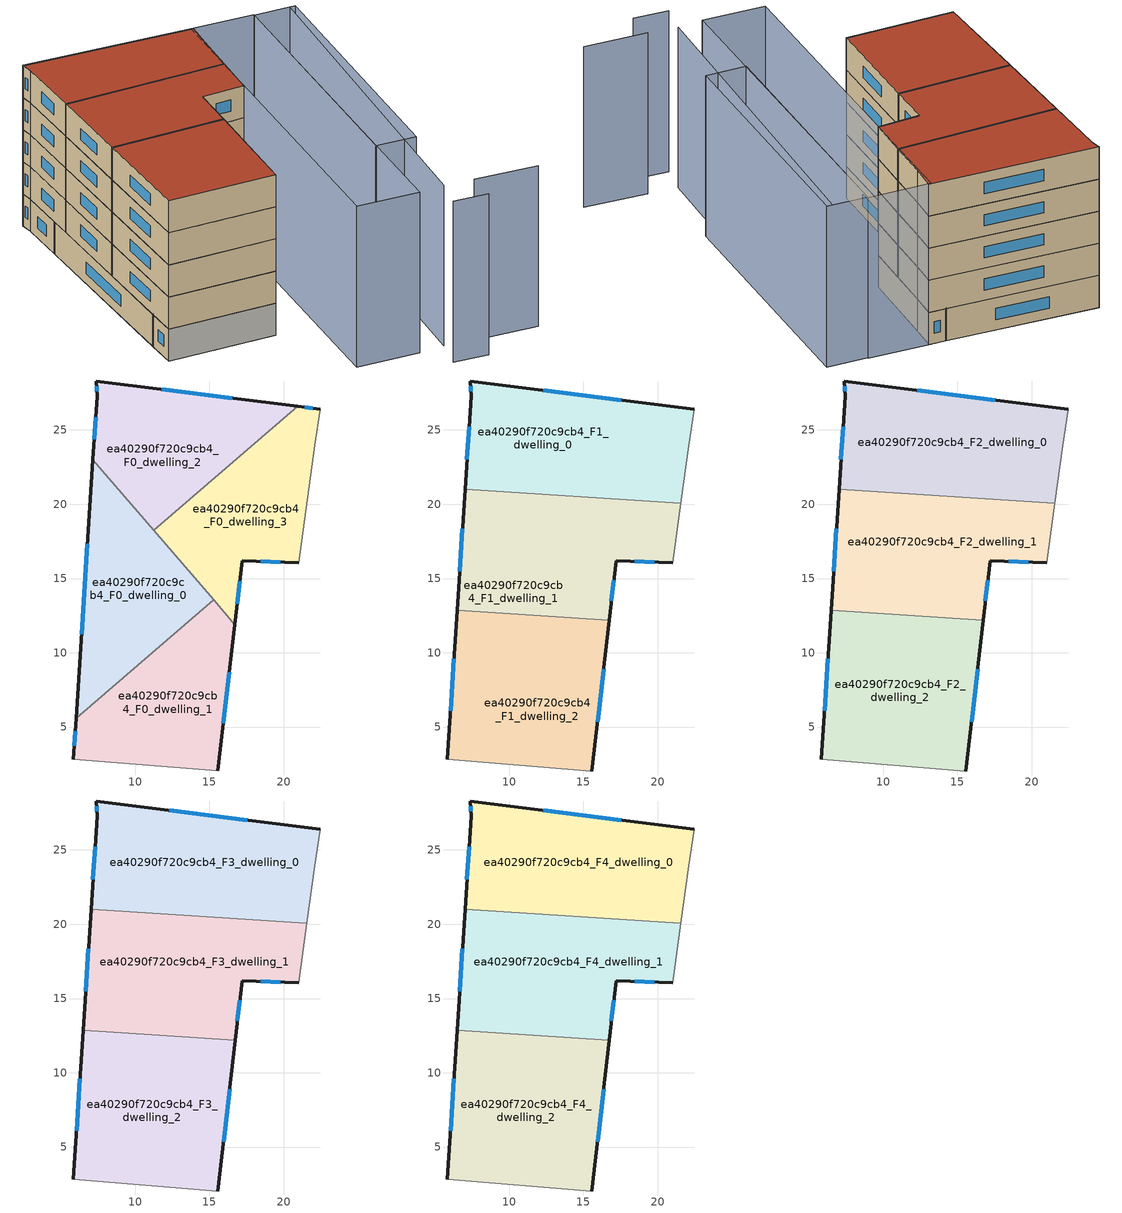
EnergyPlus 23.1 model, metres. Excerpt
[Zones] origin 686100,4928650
ea40290f720c9cb4_F0_dwelling_0
 floor ground (EU_floor_Construction): 15.28,13.56 7.16,23 6.03,5.61 z0
 wall outside (EU_wall_Construction): 6.03,5.61 7.16,23 z0:3
 wall to ea40290f720c9cb4_F0_dwelling_1 (EU_wall_Construction): 15.28,13.56 6.03,5.61 z0:3
 wall to ea40290f720c9cb4_F0_dwelling_2 (EU_wall_Construction): 7.16,23 11.25,18.25 z0:3
 wall to ea40290f720c9cb4_F0_dwelling_3 (EU_wall_Construction): 11.25,18.25 15.28,13.56 z0:3
 window (EU_Window_Construction): 6.4,11.26 6.79,17.34 z0.98:2.02
ea40290f720c9cb4_F0_dwelling_1
 floor ground (EU_floor_Construction): 15.58,2.05 16.71,11.9 15.28,13.56 6.03,5.61 5.85,2.85 z0
 wall outside (EU_wall_Construction): 16.71,11.9 15.58,2.05 / 5.85,2.85 6.03,5.61 z0:3
 wall adiabatic (EU_wall_Construction): 15.58,2.05 5.85,2.85 z0:3
 wall to ea40290f720c9cb4_F0_dwelling_3 (EU_wall_Construction): 15.28,13.56 16.71,11.9 z0:3
 window (EU_Window_Construction): 16.34,8.7 15.95,5.25 / 5.91,3.74 5.97,4.71 z0.98:2.02
ea40290f720c9cb4_F0_dwelling_2
 floor ground (EU_floor_Construction): 20.94,26.58 7.4,28.3 7.44,27.26 7.16,23 11.25,18.25 z0
 wall outside (EU_wall_Construction): 7.16,23 7.44,27.26 7.4,28.3 20.94,26.58 z0:3
 wall to ea40290f720c9cb4_F0_dwelling_3 (EU_wall_Construction): 20.94,26.58 11.25,18.25 z0:3
 window (EU_Window_Construction): 7.25,24.38 7.35,25.87 / 7.43,27.59 7.41,27.96 / 11.8,27.74 16.54,27.14 z0.98:2.02
ea40290f720c9cb4_F0_dwelling_3
 floor ground (EU_floor_Construction): 21.03,16.07 22.09,23.96 22.45,26.39 20.94,26.58 11.25,18.25 16.71,11.9 17.2,16.21 z0
 wall outside (EU_wall_Construction): 21.03,16.07 17.2,16.21 16.71,11.9 / 20.94,26.58 22.45,26.39 z0:3
 wall adiabatic (EU_wall_Construction): 22.45,26.39 22.09,23.96 21.03,16.07 z0:3
 window (EU_Window_Construction): 19.78,16.11 18.45,16.16 / 17.04,14.81 16.87,13.3 / 21.43,26.52 21.96,26.46 z0.98:2.02
ea40290f720c9cb4_F1_dwelling_0
 floor to ea40290f720c9cb4_F0_dwelling_2 (EU_floor_Construction): 20.94,26.58 7.4,28.29 7.44,27.26 7.16,23 8.99,20.88 13.94,20.56 z3
 floor to ea40290f720c9cb4_F0_dwelling_0 (EU_floor_Construction): 8.99,20.88 7.16,23 7.03,21 z3
 floor to ea40290f720c9cb4_F0_dwelling_3 (EU_floor_Construction): 21.57,20.06 22.09,23.96 22.45,26.39 20.94,26.58 13.94,20.56 z3
 wall outside (EU_wall_Construction): 7.03,21 7.44,27.25 7.4,28.29 22.45,26.39 z3:6
 wall adiabatic (EU_wall_Construction): 22.45,26.39 22.09,23.95 21.57,20.06 z3:6
 wall to ea40290f720c9cb4_F1_dwelling_1 (EU_wall_Construction): 21.57,20.06 7.03,21 z3:6
 window (EU_Window_Construction): 7.17,23.04 7.31,25.22 / 7.43,27.59 7.41,27.96 / 12.29,27.68 17.56,27.01 z3.98:5.02
ea40290f720c9cb4_F1_dwelling_1
 floor to ea40290f720c9cb4_F0_dwelling_0 (EU_floor_Construction): 15.28,13.56 8.99,20.88 7.03,21 6.5,12.85 13.89,12.37 z3
 floor to ea40290f720c9cb4_F0_dwelling_3 (EU_floor_Construction): 21.03,16.07 21.57,20.06 13.94,20.56 11.25,18.25 16.45,12.21 16.74,12.19 17.2,16.21 z3
 floor to ea40290f720c9cb4_F0_dwelling_1 (EU_floor_Construction): 16.45,12.21 15.28,13.56 13.89,12.37 z3
 floor to ea40290f720c9cb4_F0_dwelling_2 (EU_floor_Construction): 13.94,20.56 8.99,20.88 11.25,18.25 z3
 wall outside (EU_wall_Construction): 21.03,16.07 17.2,16.21 16.74,12.19 / 6.5,12.85 7.03,21 z3:6
 wall to ea40290f720c9cb4_F1_dwelling_2 (EU_wall_Construction): 16.74,12.19 6.5,12.85 z3:6
 wall adiabatic (EU_wall_Construction): 21.57,20.06 21.03,16.07 z3:6
 window (EU_Window_Construction): 19.78,16.11 18.45,16.16 / 17.05,14.9 16.89,13.49 / 6.67,15.5 6.86,18.35 z3.98:5.02
ea40290f720c9cb4_F1_dwelling_2
 floor to ea40290f720c9cb4_F0_dwelling_1 (EU_floor_Construction): 15.58,2.05 16.71,11.9 16.45,12.21 13.89,12.37 6.03,5.61 5.85,2.85 z3
 floor to ea40290f720c9cb4_F0_dwelling_0 (EU_floor_Construction): 13.89,12.37 6.5,12.85 6.03,5.61 z3
 floor to ea40290f720c9cb4_F0_dwelling_3 (EU_floor_Construction): 16.71,11.9 16.74,12.19 16.45,12.21 z3
 wall outside (EU_wall_Construction): 5.85,2.84 6.5,12.85 / 16.74,12.19 15.58,2.04 z3:6
 wall adiabatic (EU_wall_Construction): 15.58,2.04 5.85,2.84 z3:6
 window (EU_Window_Construction): 6.06,6.1 6.29,9.6 / 16.36,8.89 15.96,5.34 z3.98:5.02
ea40290f720c9cb4_F2_dwelling_0
 floor to ea40290f720c9cb4_F1_dwelling_0 (EU_floor_Construction): 21.57,20.06 22.09,23.95 22.45,26.39 7.4,28.29 7.44,27.25 7.03,21 z6
 wall outside (EU_wall_Construction): 7.03,21 7.44,27.25 7.4,28.29 22.45,26.39 z6:9
 wall adiabatic (EU_wall_Construction): 22.45,26.39 22.09,23.95 21.57,20.06 z6:9
 wall to ea40290f720c9cb4_F2_dwelling_1 (EU_wall_Construction): 21.57,20.06 7.03,21 z6:9
 window (EU_Window_Construction): 7.17,23.04 7.31,25.22 / 7.43,27.59 7.41,27.96 / 12.29,27.68 17.56,27.01 z6.98:8.02
ea40290f720c9cb4_F2_dwelling_1
 floor to ea40290f720c9cb4_F1_dwelling_1 (EU_floor_Construction): 21.03,16.07 21.57,20.06 7.03,21 6.5,12.85 16.74,12.19 17.2,16.21 z6
 wall outside (EU_wall_Construction): 21.03,16.07 17.2,16.21 16.74,12.19 / 6.5,12.85 7.03,21 z6:9
 wall to ea40290f720c9cb4_F2_dwelling_2 (EU_wall_Construction): 16.74,12.19 6.5,12.85 z6:9
 wall adiabatic (EU_wall_Construction): 21.57,20.06 21.03,16.07 z6:9
 window (EU_Window_Construction): 19.78,16.11 18.45,16.16 / 17.05,14.9 16.89,13.49 / 6.67,15.5 6.86,18.35 z6.98:8.02
ea40290f720c9cb4_F2_dwelling_2
 floor to ea40290f720c9cb4_F1_dwelling_2 (EU_floor_Construction): 15.58,2.04 16.74,12.19 6.5,12.85 5.85,2.84 z6
 wall outside (EU_wall_Construction): 5.85,2.84 6.5,12.85 / 16.74,12.19 15.58,2.04 z6:9
 wall adiabatic (EU_wall_Construction): 15.58,2.04 5.85,2.84 z6:9
 window (EU_Window_Construction): 6.06,6.1 6.29,9.6 / 16.36,8.89 15.96,5.34 z6.98:8.02
ea40290f720c9cb4_F3_dwelling_0
 floor to ea40290f720c9cb4_F2_dwelling_0 (EU_floor_Construction): 21.57,20.06 22.09,23.95 22.45,26.39 7.4,28.29 7.44,27.25 7.03,21 z9
 wall outside (EU_wall_Construction): 7.03,21 7.44,27.25 7.4,28.29 22.45,26.39 z9:12
 wall adiabatic (EU_wall_Construction): 22.45,26.39 22.09,23.95 21.57,20.06 z9:12
 wall to ea40290f720c9cb4_F3_dwelling_1 (EU_wall_Construction): 21.57,20.06 7.03,21 z9:12
 window (EU_Window_Construction): 7.17,23.04 7.31,25.22 / 7.43,27.59 7.41,27.96 / 12.29,27.68 17.56,27.01 z9.98:11.02
ea40290f720c9cb4_F3_dwelling_1
 floor to ea40290f720c9cb4_F2_dwelling_1 (EU_floor_Construction): 21.03,16.07 21.57,20.06 7.03,21 6.5,12.85 16.74,12.19 17.2,16.21 z9
 wall outside (EU_wall_Construction): 21.03,16.07 17.2,16.21 16.74,12.19 / 6.5,12.85 7.03,21 z9:12
 wall to ea40290f720c9cb4_F3_dwelling_2 (EU_wall_Construction): 16.74,12.19 6.5,12.85 z9:12
 wall adiabatic (EU_wall_Construction): 21.57,20.06 21.03,16.07 z9:12
 window (EU_Window_Construction): 19.78,16.11 18.45,16.16 / 17.05,14.9 16.89,13.49 / 6.67,15.5 6.86,18.35 z9.98:11.02
ea40290f720c9cb4_F3_dwelling_2
 floor to ea40290f720c9cb4_F2_dwelling_2 (EU_floor_Construction): 15.58,2.04 16.74,12.19 6.5,12.85 5.85,2.84 z9
 wall outside (EU_wall_Construction): 5.85,2.84 6.5,12.85 / 16.74,12.19 15.58,2.04 z9:12
 wall adiabatic (EU_wall_Construction): 15.58,2.04 5.85,2.84 z9:12
 window (EU_Window_Construction): 6.06,6.1 6.29,9.6 / 16.36,8.89 15.96,5.34 z9.98:11.02
ea40290f720c9cb4_F4_dwelling_0
 floor to ea40290f720c9cb4_F3_dwelling_0 (EU_floor_Construction): 21.57,20.06 22.09,23.95 22.45,26.39 7.4,28.29 7.44,27.25 7.03,21 z12
 wall outside (EU_wall_Construction): 7.03,21 7.44,27.25 7.4,28.29 22.45,26.39 z12:15
 wall adiabatic (EU_wall_Construction): 22.45,26.39 22.09,23.95 21.57,20.06 z12:15
 wall to ea40290f720c9cb4_F4_dwelling_1 (EU_wall_Construction): 21.57,20.06 7.03,21 z12:15
 window (EU_Window_Construction): 7.17,23.04 7.31,25.22 / 7.43,27.59 7.41,27.96 / 12.29,27.68 17.56,27.01 z12.98:14.02
 roof outside (EU_roof_Construction): 22.45,26.39 22.09,23.95 21.57,20.06 7.03,21 7.44,27.25 7.4,28.29 z15
ea40290f720c9cb4_F4_dwelling_1
 floor to ea40290f720c9cb4_F3_dwelling_1 (EU_floor_Construction): 21.03,16.07 21.57,20.06 7.03,21 6.5,12.85 16.74,12.19 17.2,16.21 z12
 wall outside (EU_wall_Construction): 21.03,16.07 17.2,16.21 16.74,12.19 / 6.5,12.85 7.03,21 z12:15
 wall to ea40290f720c9cb4_F4_dwelling_2 (EU_wall_Construction): 16.74,12.19 6.5,12.85 z12:15
 wall adiabatic (EU_wall_Construction): 21.57,20.06 21.03,16.07 z12:15
 window (EU_Window_Construction): 19.78,16.11 18.45,16.16 / 17.05,14.9 16.89,13.49 / 6.67,15.5 6.86,18.35 z12.98:14.02
 roof outside (EU_roof_Construction): 21.57,20.06 21.03,16.07 17.2,16.21 16.74,12.19 6.5,12.85 7.03,21 z15
ea40290f720c9cb4_F4_dwelling_2
 floor to ea40290f720c9cb4_F3_dwelling_2 (EU_floor_Construction): 15.58,2.04 16.74,12.19 6.5,12.85 5.85,2.84 z12
 wall outside (EU_wall_Construction): 5.85,2.84 6.5,12.85 / 16.74,12.19 15.58,2.04 z12:15
 wall adiabatic (EU_wall_Construction): 15.58,2.04 5.85,2.84 z12:15
 window (EU_Window_Construction): 6.06,6.1 6.29,9.6 / 16.36,8.89 15.96,5.34 z12.98:14.02
 roof outside (EU_roof_Construction): 16.74,12.19 15.58,2.04 5.85,2.84 6.5,12.85 z15
shading: 25.6,-9.27 28.75,-9.7 / 26.35,-6.57 31,25.3 / 28.97,-7.01 34.61,-7.75 / 5.85,2.85 15.58,2.05 / 27.86,25.76 24.06,-6.54 / 24.06,-6.54 18.45,-5.88 / 18.45,-5.88 22.25,26.42 / 22.25,26.42 27.86,25.76 / 25,1.94 27.85,25.7 / 27.85,25.7 31.49,25.27 / 31.49,25.27 28.64,1.51 / 28.64,1.51 25,1.94 z0:15
[Building]
EU S2 Campaign: North Axis=0; Terrain=City; Solar Distribution=FullExterior
[Site:Location]
Bologna: Latitude=44.5; Longitude=11.25; Time Zone=1; Elevation=37
[SizingPeriod:WeatherFileDays]
AnnualSizingPeriod: Begin Month=1; Begin Day of Month=1; End Month=12; End Day of Month=31; Day of Week for Start Day=Monday; Use Weather File Daylight Saving Period=No; Use Weather File Rain and Snow Indicators=No
[MATERIAL]
EU_InternalMass_Material: Roughness=MediumRough; Thickness=0.1; Conductivity=1; Density=1800; Specific Heat=900; Thermal Absorptance=0.9; Solar Absorptance=0.7; Visible Absorptance=0.7
[MATERIAL:NOMASS] Roughness=MediumRough; Thermal Absorptance=0.9; Solar Absorptance=0.7; Visible Absorptance=0.7
Name | Thermal Resistance
EU_wall_NoMass | 0.905828
EU_roof_NoMass | 0.37593
EU_floor_NoMass | 0.67114
[WINDOWMATERIAL:SIMPLEGLAZINGSYSTEM]
EU_Window_SimpleGlazing: UFactor=4.52486; Solar Heat Gain Coefficient=0.85; Visible Transmittance=0.85
[CONSTRUCTION]
EU_wall_Construction: EU_wall_NoMass
EU_roof_Construction: EU_roof_NoMass
EU_floor_Construction: EU_floor_NoMass
EU_InternalMass_Construction: EU_InternalMass_Material
EU_Window_Construction: EU_Window_SimpleGlazing
[ZONE] Type=1; Multiplier=1; Ceiling Height=autocalculate; Floor Area=autocalculate; Part of Total Floor Area=Yes
Name | Volume
ea40290f720c9cb4_F0_dwelling_0; ea40290f720c9cb4_F0_dwelling_3 | 227.766
ea40290f720c9cb4_F1_dwelling_0; ea40290f720c9cb4_F2_dwelling_0; ea40290f720c9cb4_F3_dwelling_0; ea40290f720c9cb4_F4_dwelling_0 | 303.732
ea40290f720c9cb4_F0_dwelling_1 | 227.792
ea40290f720c9cb4_F1_dwelling_1; ea40290f720c9cb4_F2_dwelling_1; ea40290f720c9cb4_F3_dwelling_1; ea40290f720c9cb4_F4_dwelling_1 | 303.697
ea40290f720c9cb4_F0_dwelling_2 | 227.791
ea40290f720c9cb4_F1_dwelling_2; ea40290f720c9cb4_F2_dwelling_2; ea40290f720c9cb4_F3_dwelling_2; ea40290f720c9cb4_F4_dwelling_2 | 303.693
[INTERNALMASS] Construction=EU_InternalMass_Construction
Name | Zone or ZoneList | Surface Area
ea40290f720c9cb4_F0_dwelling_0_EU_InternalMass | ea40290f720c9cb4_F0_dwelling_0 | 75.9222
ea40290f720c9cb4_F0_dwelling_1_EU_InternalMass | ea40290f720c9cb4_F0_dwelling_1 | 75.9309
ea40290f720c9cb4_F0_dwelling_2_EU_InternalMass | ea40290f720c9cb4_F0_dwelling_2 | 75.9303
ea40290f720c9cb4_F0_dwelling_3_EU_InternalMass | ea40290f720c9cb4_F0_dwelling_3 | 75.9223
ea40290f720c9cb4_F1_dwelling_0_EU_InternalMass | ea40290f720c9cb4_F1_dwelling_0 | 101.237
ea40290f720c9cb4_F1_dwelling_1_EU_InternalMass | ea40290f720c9cb4_F1_dwelling_1 | 101.234
ea40290f720c9cb4_F1_dwelling_2_EU_InternalMass | ea40290f720c9cb4_F1_dwelling_2 | 101.231
ea40290f720c9cb4_F2_dwelling_0_EU_InternalMass | ea40290f720c9cb4_F2_dwelling_0 | 101.237
ea40290f720c9cb4_F2_dwelling_1_EU_InternalMass | ea40290f720c9cb4_F2_dwelling_1 | 101.234
ea40290f720c9cb4_F2_dwelling_2_EU_InternalMass | ea40290f720c9cb4_F2_dwelling_2 | 101.231
ea40290f720c9cb4_F3_dwelling_0_EU_InternalMass | ea40290f720c9cb4_F3_dwelling_0 | 101.237
ea40290f720c9cb4_F3_dwelling_1_EU_InternalMass | ea40290f720c9cb4_F3_dwelling_1 | 101.234
ea40290f720c9cb4_F3_dwelling_2_EU_InternalMass | ea40290f720c9cb4_F3_dwelling_2 | 101.231
ea40290f720c9cb4_F4_dwelling_0_EU_InternalMass | ea40290f720c9cb4_F4_dwelling_0 | 101.237
ea40290f720c9cb4_F4_dwelling_1_EU_InternalMass | ea40290f720c9cb4_F4_dwelling_1 | 101.234
ea40290f720c9cb4_F4_dwelling_2_EU_InternalMass | ea40290f720c9cb4_F4_dwelling_2 | 101.231
[OTHEREQUIPMENT] Fuel Type=Electricity; Design Level Calculation Method=Watts/Area; Power per Zone Floor Area=1; Fraction Latent=0; Fraction Radiant=0; Fraction Lost=0; Carbon Dioxide Generation Rate=0; EndUse Subcategory=EU_Step8_InternalGains
Name | Zone or ZoneList or Space or SpaceList | Schedule
EU_Step8_InternalGain_ea40290f720c9cb4_F0_dwelling_0_f000 | ea40290f720c9cb4_F0_dwelling_0 | EU_Step8_GainSchedule_ea40290f720c9cb4_F0_dwelling_0_f000
EU_Step8_InternalGain_ea40290f720c9cb4_F0_dwelling_1_f000 | ea40290f720c9cb4_F0_dwelling_1 | EU_Step8_GainSchedule_ea40290f720c9cb4_F0_dwelling_1_f000
EU_Step8_InternalGain_ea40290f720c9cb4_F0_dwelling_2_f000 | ea40290f720c9cb4_F0_dwelling_2 | EU_Step8_GainSchedule_ea40290f720c9cb4_F0_dwelling_2_f000
EU_Step8_InternalGain_ea40290f720c9cb4_F0_dwelling_3_f000 | ea40290f720c9cb4_F0_dwelling_3 | EU_Step8_GainSchedule_ea40290f720c9cb4_F0_dwelling_3_f000
EU_Step8_InternalGain_ea40290f720c9cb4_F1_dwelling_0_f000 | ea40290f720c9cb4_F1_dwelling_0 | EU_Step8_GainSchedule_ea40290f720c9cb4_F1_dwelling_0_f000
EU_Step8_InternalGain_ea40290f720c9cb4_F1_dwelling_1_f000 | ea40290f720c9cb4_F1_dwelling_1 | EU_Step8_GainSchedule_ea40290f720c9cb4_F1_dwelling_1_f000
EU_Step8_InternalGain_ea40290f720c9cb4_F1_dwelling_2_f000 | ea40290f720c9cb4_F1_dwelling_2 | EU_Step8_GainSchedule_ea40290f720c9cb4_F1_dwelling_2_f000
EU_Step8_InternalGain_ea40290f720c9cb4_F2_dwelling_0_f000 | ea40290f720c9cb4_F2_dwelling_0 | EU_Step8_GainSchedule_ea40290f720c9cb4_F2_dwelling_0_f000
EU_Step8_InternalGain_ea40290f720c9cb4_F2_dwelling_1_f000 | ea40290f720c9cb4_F2_dwelling_1 | EU_Step8_GainSchedule_ea40290f720c9cb4_F2_dwelling_1_f000
EU_Step8_InternalGain_ea40290f720c9cb4_F2_dwelling_2_f000 | ea40290f720c9cb4_F2_dwelling_2 | EU_Step8_GainSchedule_ea40290f720c9cb4_F2_dwelling_2_f000
EU_Step8_InternalGain_ea40290f720c9cb4_F3_dwelling_0_f000 | ea40290f720c9cb4_F3_dwelling_0 | EU_Step8_GainSchedule_ea40290f720c9cb4_F3_dwelling_0_f000
EU_Step8_InternalGain_ea40290f720c9cb4_F3_dwelling_1_f000 | ea40290f720c9cb4_F3_dwelling_1 | EU_Step8_GainSchedule_ea40290f720c9cb4_F3_dwelling_1_f000
EU_Step8_InternalGain_ea40290f720c9cb4_F3_dwelling_2_f000 | ea40290f720c9cb4_F3_dwelling_2 | EU_Step8_GainSchedule_ea40290f720c9cb4_F3_dwelling_2_f000
EU_Step8_InternalGain_ea40290f720c9cb4_F4_dwelling_0_f000 | ea40290f720c9cb4_F4_dwelling_0 | EU_Step8_GainSchedule_ea40290f720c9cb4_F4_dwelling_0_f000
EU_Step8_InternalGain_ea40290f720c9cb4_F4_dwelling_1_f000 | ea40290f720c9cb4_F4_dwelling_1 | EU_Step8_GainSchedule_ea40290f720c9cb4_F4_dwelling_1_f000
EU_Step8_InternalGain_ea40290f720c9cb4_F4_dwelling_2_f000 | ea40290f720c9cb4_F4_dwelling_2 | EU_Step8_GainSchedule_ea40290f720c9cb4_F4_dwelling_2_f000
[ZONEVENTILATION:DESIGNFLOWRATE] Schedule=EU_AlwaysOn; Design Flow Rate Calculation Method=AirChanges/Hour; Air Changes per Hour=0.73129; Ventilation Type=Natural; Fan Pressure Rise=0; Fan Total Efficiency=1; Constant Term Coefficient=1; Temperature Term Coefficient=0; Velocity Term Coefficient=0; Velocity Squared Term Coefficient=0; Minimum Indoor Temperature=-100; Maximum Indoor Temperature=100; Delta Temperature=-100; Minimum Outdoor Temperature=-100; Maximum Outdoor Temperature=100; Maximum Wind Speed=40
Name | Zone or ZoneList or Space or SpaceList
EU_ConstantAir_ea40290f720c9cb4_F0_dwelling_0 | ea40290f720c9cb4_F0_dwelling_0
EU_ConstantAir_ea40290f720c9cb4_F0_dwelling_1 | ea40290f720c9cb4_F0_dwelling_1
EU_ConstantAir_ea40290f720c9cb4_F0_dwelling_2 | ea40290f720c9cb4_F0_dwelling_2
EU_ConstantAir_ea40290f720c9cb4_F0_dwelling_3 | ea40290f720c9cb4_F0_dwelling_3
EU_ConstantAir_ea40290f720c9cb4_F1_dwelling_0 | ea40290f720c9cb4_F1_dwelling_0
EU_ConstantAir_ea40290f720c9cb4_F1_dwelling_1 | ea40290f720c9cb4_F1_dwelling_1
EU_ConstantAir_ea40290f720c9cb4_F1_dwelling_2 | ea40290f720c9cb4_F1_dwelling_2
EU_ConstantAir_ea40290f720c9cb4_F2_dwelling_0 | ea40290f720c9cb4_F2_dwelling_0
EU_ConstantAir_ea40290f720c9cb4_F2_dwelling_1 | ea40290f720c9cb4_F2_dwelling_1
EU_ConstantAir_ea40290f720c9cb4_F2_dwelling_2 | ea40290f720c9cb4_F2_dwelling_2
EU_ConstantAir_ea40290f720c9cb4_F3_dwelling_0 | ea40290f720c9cb4_F3_dwelling_0
EU_ConstantAir_ea40290f720c9cb4_F3_dwelling_1 | ea40290f720c9cb4_F3_dwelling_1
EU_ConstantAir_ea40290f720c9cb4_F3_dwelling_2 | ea40290f720c9cb4_F3_dwelling_2
EU_ConstantAir_ea40290f720c9cb4_F4_dwelling_0 | ea40290f720c9cb4_F4_dwelling_0
EU_ConstantAir_ea40290f720c9cb4_F4_dwelling_1 | ea40290f720c9cb4_F4_dwelling_1
EU_ConstantAir_ea40290f720c9cb4_F4_dwelling_2 | ea40290f720c9cb4_F4_dwelling_2
[HVACTEMPLATE:THERMOSTAT] Constant Heating Setpoint=20; Constant Cooling Setpoint=50
EU_HeatOnly_ea40290f720c9cb4_F0_dwelling_0; EU_HeatOnly_ea40290f720c9cb4_F0_dwelling_1; EU_HeatOnly_ea40290f720c9cb4_F0_dwelling_2; EU_HeatOnly_ea40290f720c9cb4_F0_dwelling_3; EU_HeatOnly_ea40290f720c9cb4_F1_dwelling_0; EU_HeatOnly_ea40290f720c9cb4_F1_dwelling_1; EU_HeatOnly_ea40290f720c9cb4_F1_dwelling_2; EU_HeatOnly_ea40290f720c9cb4_F2_dwelling_0; EU_HeatOnly_ea40290f720c9cb4_F2_dwelling_1; EU_HeatOnly_ea40290f720c9cb4_F2_dwelling_2; EU_HeatOnly_ea40290f720c9cb4_F3_dwelling_0; EU_HeatOnly_ea40290f720c9cb4_F3_dwelling_1; EU_HeatOnly_ea40290f720c9cb4_F3_dwelling_2; EU_HeatOnly_ea40290f720c9cb4_F4_dwelling_0; EU_HeatOnly_ea40290f720c9cb4_F4_dwelling_1; EU_HeatOnly_ea40290f720c9cb4_F4_dwelling_2
[HVACTEMPLATE:ZONE:IDEALLOADSAIRSYSTEM] System Availability Schedule=EU_AlwaysOn; Maximum Heating Supply Air Temperature=50; Minimum Cooling Supply Air Temperature=13; Maximum Heating Supply Air Humidity Ratio=0.0156; Minimum Cooling Supply Air Humidity Ratio=0.0077; Heating Limit=NoLimit; Cooling Limit=NoLimit; Heating Availability Schedule=EU_AlwaysOn; Cooling Availability Schedule=EU_CoolingOff; Dehumidification Control Type=ConstantSensibleHeatRatio; Cooling Sensible Heat Ratio=0.7; Dehumidification Setpoint=60; Humidification Control Type=None; Humidification Setpoint=30; Outdoor Air Method=None; Outdoor Air Flow Rate per Person=0.00944; Outdoor Air Flow Rate per Zone Floor Area=0; Outdoor Air Flow Rate per Zone=0; Demand Controlled Ventilation Type=None; Outdoor Air Economizer Type=NoEconomizer; Heat Recovery Type=None; Sensible Heat Recovery Effectiveness=0.7; Latent Heat Recovery Effectiveness=0.65
Name | Template Thermostat
ea40290f720c9cb4_F0_dwelling_0 | EU_HeatOnly_ea40290f720c9cb4_F0_dwelling_0
ea40290f720c9cb4_F0_dwelling_1 | EU_HeatOnly_ea40290f720c9cb4_F0_dwelling_1
ea40290f720c9cb4_F0_dwelling_2 | EU_HeatOnly_ea40290f720c9cb4_F0_dwelling_2
ea40290f720c9cb4_F0_dwelling_3 | EU_HeatOnly_ea40290f720c9cb4_F0_dwelling_3
ea40290f720c9cb4_F1_dwelling_0 | EU_HeatOnly_ea40290f720c9cb4_F1_dwelling_0
ea40290f720c9cb4_F1_dwelling_1 | EU_HeatOnly_ea40290f720c9cb4_F1_dwelling_1
ea40290f720c9cb4_F1_dwelling_2 | EU_HeatOnly_ea40290f720c9cb4_F1_dwelling_2
ea40290f720c9cb4_F2_dwelling_0 | EU_HeatOnly_ea40290f720c9cb4_F2_dwelling_0
ea40290f720c9cb4_F2_dwelling_1 | EU_HeatOnly_ea40290f720c9cb4_F2_dwelling_1
ea40290f720c9cb4_F2_dwelling_2 | EU_HeatOnly_ea40290f720c9cb4_F2_dwelling_2
ea40290f720c9cb4_F3_dwelling_0 | EU_HeatOnly_ea40290f720c9cb4_F3_dwelling_0
ea40290f720c9cb4_F3_dwelling_1 | EU_HeatOnly_ea40290f720c9cb4_F3_dwelling_1
ea40290f720c9cb4_F3_dwelling_2 | EU_HeatOnly_ea40290f720c9cb4_F3_dwelling_2
ea40290f720c9cb4_F4_dwelling_0 | EU_HeatOnly_ea40290f720c9cb4_F4_dwelling_0
ea40290f720c9cb4_F4_dwelling_1 | EU_HeatOnly_ea40290f720c9cb4_F4_dwelling_1
ea40290f720c9cb4_F4_dwelling_2 | EU_HeatOnly_ea40290f720c9cb4_F4_dwelling_2
[SIZING:ZONE] Zone Cooling Design Supply Air Temperature Input Method=SupplyAirTemperature; Zone Cooling Design Supply Air Temperature=13; Zone Heating Design Supply Air Temperature Input Method=SupplyAirTemperature; Zone Heating Design Supply Air Temperature=50; Zone Cooling Design Supply Air Humidity Ratio=0.008; Zone Heating Design Supply Air Humidity Ratio=0.008; Cooling Design Air Flow Method=DesignDay; Cooling Design Air Flow Rate=0; Cooling Minimum Air Flow per Zone Floor Area=0.000762; Cooling Minimum Air Flow=0; Cooling Minimum Air Flow Fraction=0.2; Heating Design Air Flow Method=DesignDay; Heating Design Air Flow Rate=0; Heating Maximum Air Flow per Zone Floor Area=0.002032; Heating Maximum Air Flow=0.141576; Heating Maximum Air Flow Fraction=0.3; Account for Dedicated Outdoor Air System=No; Dedicated Outdoor Air System Control Strategy=NeutralSupplyAir; Dedicated Outdoor Air Low Setpoint Temperature for Design=autosize; Dedicated Outdoor Air High Setpoint Temperature for Design=autosize; Zone Load Sizing Method=Sensible Load Only No Latent Load; Zone Latent Cooling Design Supply Air Humidity Ratio Input Method=HumidityRatioDifference; Zone Cooling Design Supply Air Humidity Ratio Difference=0.005; Zone Latent Heating Design Supply Air Humidity Ratio Input Method=HumidityRatioDifference; Zone Humidification Design Supply Air Humidity Ratio Difference=0.005
ea40290f720c9cb4_F0_dwelling_0; ea40290f720c9cb4_F0_dwelling_1; ea40290f720c9cb4_F0_dwelling_2; ea40290f720c9cb4_F0_dwelling_3; ea40290f720c9cb4_F1_dwelling_0; ea40290f720c9cb4_F1_dwelling_1; ea40290f720c9cb4_F1_dwelling_2; ea40290f720c9cb4_F2_dwelling_0; ea40290f720c9cb4_F2_dwelling_1; ea40290f720c9cb4_F2_dwelling_2; ea40290f720c9cb4_F3_dwelling_0; ea40290f720c9cb4_F3_dwelling_1; ea40290f720c9cb4_F3_dwelling_2; ea40290f720c9cb4_F4_dwelling_0; ea40290f720c9cb4_F4_dwelling_1; ea40290f720c9cb4_F4_dwelling_2
[SCHEDULE:CONSTANT]
Name | Hourly Value
EU_AlwaysOn | 1
EU_CoolingOff | 0
[SCHEDULE:FILE] Column Number=1; Rows to Skip at Top=0; Number of Hours of Data=8760; Column Separator=Comma; Interpolate to Timestep=No; Minutes per Item=60; Adjust Schedule for Daylight Savings=Yes
Name | File
EU_Step8_GainSchedule_ea40290f720c9cb4_F0_dwelling_0_f000 | ../../schedules/ea40290f720c9cb4/ea40290f720c9cb4_F0_dwelling_0_f000_gain.csv
EU_Step8_GainSchedule_ea40290f720c9cb4_F0_dwelling_1_f000 | ../../schedules/ea40290f720c9cb4/ea40290f720c9cb4_F0_dwelling_1_f000_gain.csv
EU_Step8_GainSchedule_ea40290f720c9cb4_F0_dwelling_2_f000 | ../../schedules/ea40290f720c9cb4/ea40290f720c9cb4_F0_dwelling_2_f000_gain.csv
EU_Step8_GainSchedule_ea40290f720c9cb4_F0_dwelling_3_f000 | ../../schedules/ea40290f720c9cb4/ea40290f720c9cb4_F0_dwelling_3_f000_gain.csv
EU_Step8_GainSchedule_ea40290f720c9cb4_F1_dwelling_0_f000 | ../../schedules/ea40290f720c9cb4/ea40290f720c9cb4_F1_dwelling_0_f000_gain.csv
EU_Step8_GainSchedule_ea40290f720c9cb4_F1_dwelling_1_f000 | ../../schedules/ea40290f720c9cb4/ea40290f720c9cb4_F1_dwelling_1_f000_gain.csv
EU_Step8_GainSchedule_ea40290f720c9cb4_F1_dwelling_2_f000 | ../../schedules/ea40290f720c9cb4/ea40290f720c9cb4_F1_dwelling_2_f000_gain.csv
EU_Step8_GainSchedule_ea40290f720c9cb4_F2_dwelling_0_f000 | ../../schedules/ea40290f720c9cb4/ea40290f720c9cb4_F2_dwelling_0_f000_gain.csv
EU_Step8_GainSchedule_ea40290f720c9cb4_F2_dwelling_1_f000 | ../../schedules/ea40290f720c9cb4/ea40290f720c9cb4_F2_dwelling_1_f000_gain.csv
EU_Step8_GainSchedule_ea40290f720c9cb4_F2_dwelling_2_f000 | ../../schedules/ea40290f720c9cb4/ea40290f720c9cb4_F2_dwelling_2_f000_gain.csv
EU_Step8_GainSchedule_ea40290f720c9cb4_F3_dwelling_0_f000 | ../../schedules/ea40290f720c9cb4/ea40290f720c9cb4_F3_dwelling_0_f000_gain.csv
EU_Step8_GainSchedule_ea40290f720c9cb4_F3_dwelling_1_f000 | ../../schedules/ea40290f720c9cb4/ea40290f720c9cb4_F3_dwelling_1_f000_gain.csv
EU_Step8_GainSchedule_ea40290f720c9cb4_F3_dwelling_2_f000 | ../../schedules/ea40290f720c9cb4/ea40290f720c9cb4_F3_dwelling_2_f000_gain.csv
EU_Step8_GainSchedule_ea40290f720c9cb4_F4_dwelling_0_f000 | ../../schedules/ea40290f720c9cb4/ea40290f720c9cb4_F4_dwelling_0_f000_gain.csv
EU_Step8_GainSchedule_ea40290f720c9cb4_F4_dwelling_1_f000 | ../../schedules/ea40290f720c9cb4/ea40290f720c9cb4_F4_dwelling_1_f000_gain.csv
EU_Step8_GainSchedule_ea40290f720c9cb4_F4_dwelling_2_f000 | ../../schedules/ea40290f720c9cb4/ea40290f720c9cb4_F4_dwelling_2_f000_gain.csv
